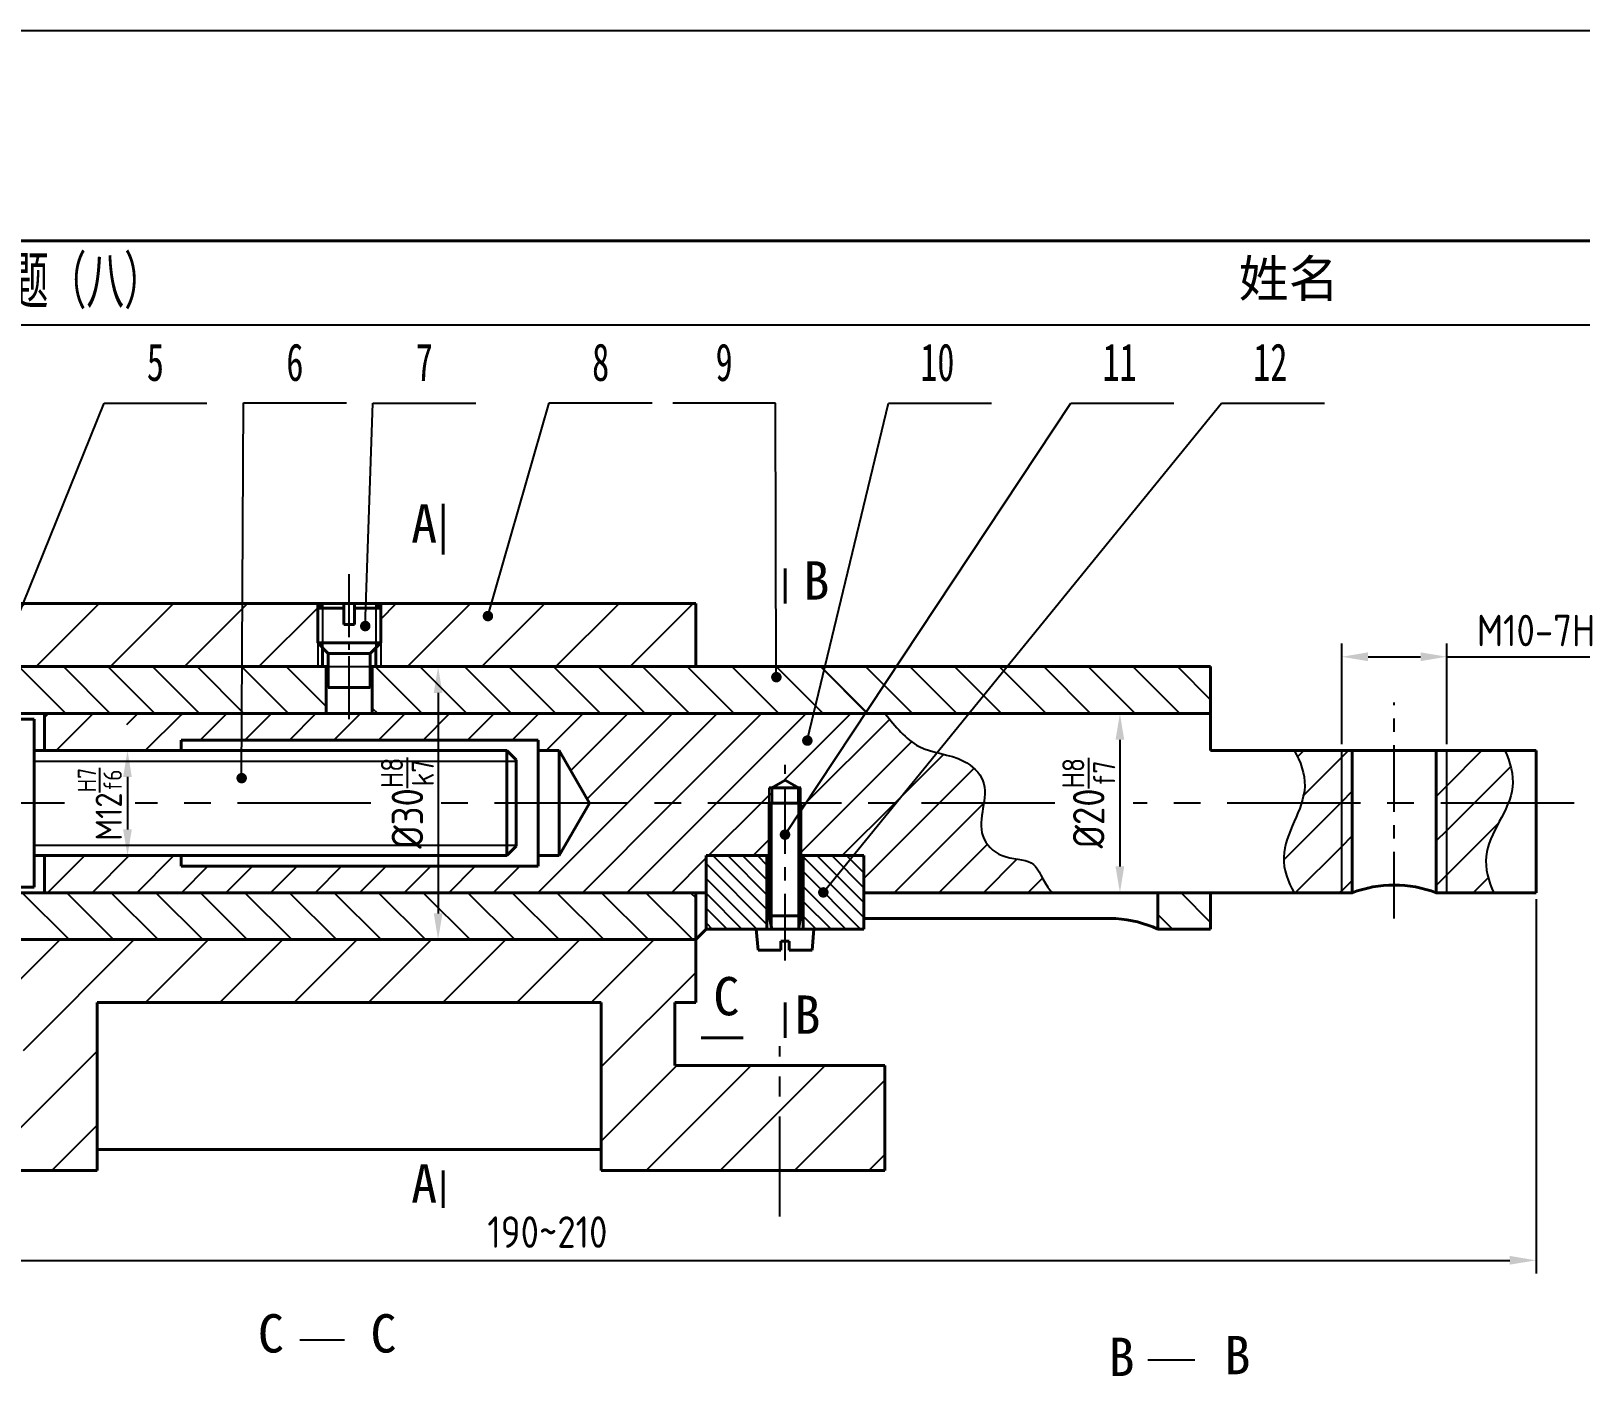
# Model space of a CAD drawing. Header units: millimetres. Extents: x 645 to 2308, y 762 to 2069.
# Drawn here: x 1137 to 1284.5, y 912.2 to 1040.3 of the extents above; entities that cross this region are included whole.
import ezdxf

# ---------------------------------------------------------------- set-up
doc = ezdxf.new("R2010")
doc.units = ezdxf.units.MM
doc.linetypes.add('CENTER', pattern=[50.8, 31.75, -6.35, 6.35, -6.35])
doc.linetypes.add('EB_DASHDOT', pattern=[39, 30, -3, 3, -3])
for name, color, linetype in [('3中心线层', 7, 'CENTER'), ('EbLayer1', 7, 'Continuous'), ('EbLayer4', 7, 'Continuous'), ('EbLayer5', 3, 'Continuous'), ('EbLayer6', 4, 'Continuous'), ('尺寸标注', 250, 'Continuous'), ('文字', 7, 'Continuous'), ('细实线', 7, 'Continuous')]:
    doc.layers.add(name, color=color, linetype=linetype)
doc.layers.add('cu', color=250, linetype='Continuous', lineweight=40)
doc.layers.add('粗实线', color=7, linetype='Continuous', lineweight=40)
doc.styles.add('EB_TXT_STYLE0', font='', dxfattribs={"width": 0.667, "height": 3.5})
doc.styles.add('汉字', font='gbenor.shx', dxfattribs={"bigfont": 'gbcbig.shx'})
doc.styles.get('EB_TXT_STYLE0').set_extended_font_data('FangSong_GB2312')
doc.dimstyles.new('111', dxfattribs={"dimtxt": 3, "dimasz": 2.5, "dimexe": 1.25, "dimexo": 0.625, "dimgap": 1, "dimtad": 1, "dimdsep": 46, "dimtxsty": '汉字', "dimcen": 2.5, "dimadec": 0, "dimazin": 0, "dimtfac": 1, "dimtmove": 0, "dimatfit": 3, "dimfxl": 0, "dimarcsym": 0})

# ---------------------------------------------------------------- blocks, each defined once
blk = doc.blocks.new('EB_BLOCK43', base_point=(-54.3, 19.51))
at = {"layer": 'EbLayer6', "color": 0}
for p, q in [((-115.58, 66.55), (-113.46, 68.67)), ((-112.39, 62.67), (-106.39, 68.67)), ((-105.32, 62.67), (-99.32, 68.67)), ((-98.25, 62.67), (-92.25, 68.67)), ((-91.18, 62.67), (-85.58, 68.26)), ((-79.58, 67.19), (-78.11, 68.67)), ((-77.04, 62.67), (-71.04, 68.67)), ((-69.96, 62.67), (-63.96, 68.67)), ((-62.89, 62.67), (-56.89, 68.67)), ((-55.82, 62.67), (-49.82, 68.67)), ((-115.58, 31.19), (-110.11, 36.67)), ((-113.58, 26.12), (-103.04, 36.67)), ((-101.96, 30.67), (-95.96, 36.67)), ((-94.89, 30.67), (-88.89, 36.67)), ((-87.82, 30.67), (-81.82, 36.67)), ((-80.75, 30.67), (-74.75, 36.67)), ((-73.68, 30.67), (-67.68, 36.67)), ((-66.61, 30.67), (-60.61, 36.67)), ((-59.54, 30.67), (-53.54, 36.67)), ((-58.58, 24.55), (-49.58, 33.55)), ((-117.96, 14.67), (-106.58, 26.05)), ((-133.58, 20.26), (-129.18, 24.67)), ((-132.11, 14.67), (-122.11, 24.67)), ((-125.04, 14.67), (-115.04, 24.67)), ((-58.58, 17.48), (-51.4, 24.67)), ((-54.32, 14.67), (-44.32, 24.67)), ((-47.25, 14.67), (-37.25, 24.67)), ((-40.18, 14.67), (-31.58, 23.27)), ((-110.89, 14.67), (-106.58, 18.98)), ((-33.11, 14.67), (-31.58, 16.2))]:
    blk.add_line(p, q, dxfattribs=at)
blk = doc.blocks.new('EB_BLOCK42', base_point=(-37.52, 41.3))
at = {"layer": 'EbLayer6', "color": 0}
for p, q in [((-47.96, 44.67), (-42.81, 39.52)), ((-46.54, 44.67), (-42.81, 40.94)), ((-45.13, 44.67), (-42.81, 42.35)), ((-43.71, 44.67), (-42.81, 43.76)), ((-39.36, 44.55), (-33.58, 38.78)), ((-38.06, 44.67), (-33.58, 40.19)), ((-36.64, 44.67), (-33.58, 41.61)), ((-35.23, 44.67), (-33.58, 43.02)), ((-33.81, 44.67), (-33.58, 44.44)), ((-48.58, 43.88), (-42.81, 38.11)), ((-39.36, 43.14), (-33.89, 37.67)), ((-48.58, 42.47), (-43.79, 37.67)), ((-39.36, 41.73), (-35.3, 37.67)), ((-48.58, 41.05), (-45.2, 37.67)), ((-39.36, 40.31), (-36.71, 37.67)), ((-48.58, 39.64), (-46.61, 37.67)), ((-39.36, 38.9), (-38.13, 37.67)), ((-48.58, 38.22), (-48.03, 37.67))]:
    blk.add_line(p, q, dxfattribs=at)
blk = doc.blocks.new('EB_BLOCK41', base_point=(-1.38, 40.02))
at = {"layer": 'EbLayer6', "color": 0}
for p, q in [((-3.41, 41.14), (-0.58, 38.31)), ((-5.58, 39.06), (-4.19, 37.67))]:
    blk.add_line(p, q, dxfattribs=at)
blk = doc.blocks.new('EB_BLOCK40', base_point=(-26.15, 60.32))
at = {"layer": 'EbLayer6', "color": 0}
for p, q in [((-37.72, 62.67), (-33.25, 58.2)), ((-33.43, 62.67), (-28.96, 58.2)), ((-29.19, 62.67), (-24.72, 58.2)), ((-24.94, 62.67), (-20.48, 58.2)), ((-20.7, 62.67), (-16.23, 58.2)), ((-16.46, 62.67), (-11.99, 58.2)), ((-12.22, 62.67), (-7.75, 58.2)), ((-7.97, 62.67), (-3.51, 58.2)), ((-3.73, 62.67), (-0.58, 59.52))]:
    blk.add_line(p, q, dxfattribs=at)
blk = doc.blocks.new('EB_BLOCK29', base_point=(-96.13, 87.77))
at = {"layer": 'EbLayer1'}
blk.add_hatch(color=0, dxfattribs=at).paths.add_polyline_path([(-118.22, 56.07), (-118.23, 56.15), (-118.24, 56.23), (-118.27, 56.3), (-118.31, 56.37), (-118.37, 56.43), (-118.43, 56.48), (-118.49, 56.52), (-118.56, 56.55), (-118.64, 56.57), (-118.72, 56.57), (-118.8, 56.57), (-118.87, 56.55), (-118.95, 56.52), (-119.01, 56.48), (-119.07, 56.43), (-119.12, 56.37), (-119.16, 56.3), (-119.19, 56.23), (-119.21, 56.15), (-119.22, 56.07), (-119.21, 55.99), (-119.19, 55.92), (-119.16, 55.85), (-119.12, 55.78), (-119.07, 55.72), (-119.01, 55.67), (-118.95, 55.63), (-118.87, 55.6), (-118.8, 55.58), (-118.72, 55.57), (-118.64, 55.58), (-118.56, 55.6), (-118.49, 55.63), (-118.43, 55.67), (-118.37, 55.72), (-118.31, 55.78), (-118.27, 55.85), (-118.24, 55.92), (-118.23, 55.99)])
at = {"layer": 'EbLayer1', "color": 0}
for p, q in [((-118.72, 56.07), (-105.93, 87.77)), ((-105.93, 87.77), (-96.13, 87.77))]:
    blk.add_line(p, q, dxfattribs=at)
at = {"layer": 'EbLayer1', "color": 0, "insert": (-101.85, 93.45), "char_height": 3.5766, "attachment_point": 1, "style": 'EB_TXT_STYLE0'}
blk.add_mtext('\\f仿宋_GB2312;5', dxfattribs=at)
blk = doc.blocks.new('EB_BLOCK28', base_point=(-118.72, 56.07))
at = {"layer": 'EbLayer1', "color": 0}
blk.add_blockref('EB_BLOCK29', (-96.13, 87.77), dxfattribs=at)
blk = doc.blocks.new('EB_BLOCK27', base_point=(-82.85, 87.77))
at = {"layer": 'EbLayer1'}
blk.add_hatch(color=0, dxfattribs=at).paths.add_polyline_path([(-92.33, 52.04), (-92.33, 52.12), (-92.35, 52.2), (-92.38, 52.27), (-92.42, 52.34), (-92.47, 52.4), (-92.53, 52.45), (-92.6, 52.49), (-92.67, 52.52), (-92.75, 52.54), (-92.83, 52.54), (-92.91, 52.54), (-92.98, 52.52), (-93.05, 52.49), (-93.12, 52.45), (-93.18, 52.4), (-93.23, 52.34), (-93.27, 52.27), (-93.3, 52.2), (-93.32, 52.12), (-93.33, 52.04), (-93.32, 51.97), (-93.3, 51.89), (-93.27, 51.82), (-93.23, 51.75), (-93.18, 51.69), (-93.12, 51.64), (-93.05, 51.6), (-92.98, 51.57), (-92.91, 51.55), (-92.83, 51.54), (-92.75, 51.55), (-92.67, 51.57), (-92.6, 51.6), (-92.53, 51.64), (-92.47, 51.69), (-92.42, 51.75), (-92.38, 51.82), (-92.35, 51.89), (-92.33, 51.97)])
at = {"layer": 'EbLayer1', "color": 0}
for p, q in [((-92.83, 52.04), (-92.65, 87.77)), ((-92.65, 87.77), (-82.85, 87.77))]:
    blk.add_line(p, q, dxfattribs=at)
at = {"layer": 'EbLayer1', "color": 0, "insert": (-88.57, 93.45), "char_height": 3.5766, "attachment_point": 1, "style": 'EB_TXT_STYLE0'}
blk.add_mtext('\\f仿宋_GB2312;6', dxfattribs=at)
blk = doc.blocks.new('EB_BLOCK26', base_point=(-92.83, 52.04))
at = {"layer": 'EbLayer1', "color": 0}
blk.add_blockref('EB_BLOCK27', (-82.85, 87.77), dxfattribs=at)
blk = doc.blocks.new('EB_BLOCK21', base_point=(10.27, 87.77))
at = {"layer": 'EbLayer1'}
blk.add_hatch(color=0, dxfattribs=at).paths.add_polyline_path([(-36.95, 41.17), (-36.95, 41.25), (-36.97, 41.32), (-37, 41.4), (-37.04, 41.46), (-37.09, 41.52), (-37.15, 41.57), (-37.22, 41.61), (-37.29, 41.64), (-37.37, 41.66), (-37.45, 41.67), (-37.52, 41.66), (-37.6, 41.64), (-37.67, 41.61), (-37.74, 41.57), (-37.8, 41.52), (-37.85, 41.46), (-37.89, 41.4), (-37.92, 41.32), (-37.94, 41.25), (-37.95, 41.17), (-37.94, 41.09), (-37.92, 41.01), (-37.89, 40.94), (-37.85, 40.88), (-37.8, 40.82), (-37.74, 40.76), (-37.67, 40.72), (-37.6, 40.69), (-37.52, 40.68), (-37.45, 40.67), (-37.37, 40.68), (-37.29, 40.69), (-37.22, 40.72), (-37.15, 40.76), (-37.09, 40.82), (-37.04, 40.88), (-37, 40.94), (-36.97, 41.01), (-36.95, 41.09)])
at = {"layer": 'EbLayer1', "color": 0}
for p, q in [((-37.45, 41.17), (0.47, 87.77)), ((0.47, 87.77), (10.27, 87.77))]:
    blk.add_line(p, q, dxfattribs=at)
at = {"layer": 'EbLayer1', "color": 0, "insert": (3.49, 93.45), "char_height": 3.5766, "attachment_point": 1, "style": 'EB_TXT_STYLE0'}
blk.add_mtext('\\f仿宋_GB2312;12', dxfattribs=at)
blk = doc.blocks.new('EB_BLOCK20', base_point=(-37.45, 41.17))
at = {"layer": 'EbLayer1', "color": 0}
blk.add_blockref('EB_BLOCK21', (10.27, 87.77), dxfattribs=at)
blk = doc.blocks.new('EB_BLOCK19', base_point=(-4.07, 87.77))
at = {"layer": 'EbLayer1'}
blk.add_hatch(color=0, dxfattribs=at).paths.add_polyline_path([(-40.58, 46.67), (-40.59, 46.75), (-40.61, 46.82), (-40.64, 46.9), (-40.68, 46.96), (-40.73, 47.02), (-40.79, 47.07), (-40.86, 47.11), (-40.93, 47.14), (-41.01, 47.16), (-41.08, 47.17), (-41.16, 47.16), (-41.24, 47.14), (-41.31, 47.11), (-41.38, 47.07), (-41.44, 47.02), (-41.49, 46.96), (-41.53, 46.9), (-41.56, 46.82), (-41.58, 46.75), (-41.58, 46.67), (-41.58, 46.59), (-41.56, 46.51), (-41.53, 46.44), (-41.49, 46.38), (-41.44, 46.32), (-41.38, 46.26), (-41.31, 46.22), (-41.24, 46.19), (-41.16, 46.18), (-41.08, 46.17), (-41.01, 46.18), (-40.93, 46.19), (-40.86, 46.22), (-40.79, 46.26), (-40.73, 46.32), (-40.68, 46.38), (-40.64, 46.44), (-40.61, 46.51), (-40.59, 46.59)])
at = {"layer": 'EbLayer1', "color": 0}
for p, q in [((-41.08, 46.67), (-13.87, 87.77)), ((-13.87, 87.77), (-4.07, 87.77))]:
    blk.add_line(p, q, dxfattribs=at)
at = {"layer": 'EbLayer1', "color": 0, "insert": (-10.85, 93.45), "char_height": 3.5766, "attachment_point": 1, "style": 'EB_TXT_STYLE0'}
blk.add_mtext('\\f仿宋_GB2312;11', dxfattribs=at)
blk = doc.blocks.new('EB_BLOCK18', base_point=(-41.08, 46.67))
at = {"layer": 'EbLayer1', "color": 0}
blk.add_blockref('EB_BLOCK19', (-4.07, 87.77), dxfattribs=at)
blk = doc.blocks.new('EB_BLOCK17', base_point=(-21.43, 87.77))
at = {"layer": 'EbLayer1'}
blk.add_hatch(color=0, dxfattribs=at).paths.add_polyline_path([(-38.47, 55.63), (-38.47, 55.71), (-38.49, 55.78), (-38.52, 55.85), (-38.56, 55.92), (-38.61, 55.98), (-38.67, 56.03), (-38.74, 56.07), (-38.81, 56.1), (-38.89, 56.12), (-38.97, 56.13), (-39.04, 56.12), (-39.12, 56.1), (-39.19, 56.07), (-39.26, 56.03), (-39.32, 55.98), (-39.37, 55.92), (-39.41, 55.85), (-39.44, 55.78), (-39.46, 55.71), (-39.47, 55.63), (-39.46, 55.55), (-39.44, 55.47), (-39.41, 55.4), (-39.37, 55.33), (-39.32, 55.27), (-39.26, 55.22), (-39.19, 55.18), (-39.12, 55.15), (-39.04, 55.13), (-38.97, 55.13), (-38.89, 55.13), (-38.81, 55.15), (-38.74, 55.18), (-38.67, 55.22), (-38.61, 55.27), (-38.56, 55.33), (-38.52, 55.4), (-38.49, 55.47), (-38.47, 55.55)])
at = {"layer": 'EbLayer1', "color": 0}
for p, q in [((-38.97, 55.63), (-31.23, 87.77)), ((-31.23, 87.77), (-21.43, 87.77))]:
    blk.add_line(p, q, dxfattribs=at)
at = {"layer": 'EbLayer1', "color": 0, "insert": (-28.21, 93.45), "char_height": 3.5766, "attachment_point": 1, "style": 'EB_TXT_STYLE0'}
blk.add_mtext('\\f仿宋_GB2312;10', dxfattribs=at)
blk = doc.blocks.new('EB_BLOCK16', base_point=(-38.97, 55.63))
at = {"layer": 'EbLayer1', "color": 0}
blk.add_blockref('EB_BLOCK17', (-21.43, 87.77), dxfattribs=at)
blk = doc.blocks.new('EB_BLOCK15', base_point=(-51.79, 87.77))
at = {"layer": 'EbLayer1'}
blk.add_hatch(color=0, dxfattribs=at).paths.add_polyline_path([(-41.42, 61.67), (-41.42, 61.75), (-41.44, 61.82), (-41.47, 61.9), (-41.51, 61.96), (-41.56, 62.02), (-41.62, 62.07), (-41.69, 62.11), (-41.76, 62.14), (-41.84, 62.16), (-41.92, 62.17), (-41.99, 62.16), (-42.07, 62.14), (-42.14, 62.11), (-42.21, 62.07), (-42.27, 62.02), (-42.32, 61.96), (-42.36, 61.9), (-42.39, 61.82), (-42.41, 61.75), (-42.42, 61.67), (-42.41, 61.59), (-42.39, 61.51), (-42.36, 61.44), (-42.32, 61.38), (-42.27, 61.32), (-42.21, 61.26), (-42.14, 61.22), (-42.07, 61.19), (-41.99, 61.18), (-41.92, 61.17), (-41.84, 61.18), (-41.76, 61.19), (-41.69, 61.22), (-41.62, 61.26), (-41.56, 61.32), (-41.51, 61.38), (-41.47, 61.44), (-41.44, 61.51), (-41.42, 61.59)])
at = {"layer": 'EbLayer1', "color": 0}
for p, q in [((-41.99, 87.77), (-51.79, 87.77)), ((-41.92, 61.67), (-41.99, 87.77))]:
    blk.add_line(p, q, dxfattribs=at)
at = {"layer": 'EbLayer1', "color": 0, "insert": (-47.7, 93.45), "char_height": 3.5766, "attachment_point": 1, "style": 'EB_TXT_STYLE0'}
blk.add_mtext('\\f仿宋_GB2312;9', dxfattribs=at)
blk = doc.blocks.new('EB_BLOCK14', base_point=(-41.92, 61.67))
at = {"layer": 'EbLayer1', "color": 0}
blk.add_blockref('EB_BLOCK15', (-51.79, 87.77), dxfattribs=at)
blk = doc.blocks.new('EB_BLOCK13', base_point=(-53.73, 87.77))
at = {"layer": 'EbLayer1'}
blk.add_hatch(color=0, dxfattribs=at).paths.add_polyline_path([(-68.88, 67.47), (-68.89, 67.55), (-68.9, 67.63), (-68.93, 67.7), (-68.97, 67.77), (-69.03, 67.83), (-69.09, 67.88), (-69.15, 67.92), (-69.22, 67.95), (-69.3, 67.97), (-69.38, 67.97), (-69.46, 67.97), (-69.53, 67.95), (-69.61, 67.92), (-69.67, 67.88), (-69.73, 67.83), (-69.78, 67.77), (-69.82, 67.7), (-69.85, 67.63), (-69.87, 67.55), (-69.88, 67.47), (-69.87, 67.4), (-69.85, 67.32), (-69.82, 67.25), (-69.78, 67.18), (-69.73, 67.12), (-69.67, 67.07), (-69.61, 67.03), (-69.53, 67), (-69.46, 66.98), (-69.38, 66.97), (-69.3, 66.98), (-69.22, 67), (-69.15, 67.03), (-69.09, 67.07), (-69.03, 67.12), (-68.97, 67.18), (-68.93, 67.25), (-68.9, 67.32), (-68.89, 67.4)])
at = {"layer": 'EbLayer1', "color": 0}
for p, q in [((-69.38, 67.47), (-63.53, 87.77)), ((-63.53, 87.77), (-53.73, 87.77))]:
    blk.add_line(p, q, dxfattribs=at)
at = {"layer": 'EbLayer1', "color": 0, "insert": (-59.45, 93.45), "char_height": 3.5766, "attachment_point": 1, "style": 'EB_TXT_STYLE0'}
blk.add_mtext('\\f仿宋_GB2312;8', dxfattribs=at)
blk = doc.blocks.new('EB_BLOCK12', base_point=(-69.38, 67.47))
at = {"layer": 'EbLayer1', "color": 0}
blk.add_blockref('EB_BLOCK13', (-53.73, 87.77), dxfattribs=at)
blk = doc.blocks.new('EB_BLOCK11', base_point=(-70.53, 87.77))
at = {"layer": 'EbLayer1'}
blk.add_hatch(color=0, dxfattribs=at).paths.add_polyline_path([(-80.56, 66.53), (-80.56, 66.61), (-80.58, 66.68), (-80.61, 66.76), (-80.65, 66.82), (-80.7, 66.88), (-80.76, 66.93), (-80.83, 66.98), (-80.9, 67.01), (-80.98, 67.02), (-81.06, 67.03), (-81.14, 67.02), (-81.21, 67.01), (-81.29, 66.98), (-81.35, 66.93), (-81.41, 66.88), (-81.46, 66.82), (-81.5, 66.76), (-81.53, 66.68), (-81.55, 66.61), (-81.56, 66.53), (-81.55, 66.45), (-81.53, 66.38), (-81.5, 66.3), (-81.46, 66.24), (-81.41, 66.18), (-81.35, 66.13), (-81.29, 66.08), (-81.21, 66.05), (-81.14, 66.04), (-81.06, 66.03), (-80.98, 66.04), (-80.9, 66.05), (-80.83, 66.08), (-80.76, 66.13), (-80.7, 66.18), (-80.65, 66.24), (-80.61, 66.3), (-80.58, 66.38), (-80.56, 66.45)])
at = {"layer": 'EbLayer1', "color": 0}
for p, q in [((-81.06, 66.53), (-80.33, 87.77)), ((-80.33, 87.77), (-70.53, 87.77))]:
    blk.add_line(p, q, dxfattribs=at)
at = {"layer": 'EbLayer1', "color": 0, "insert": (-76.24, 93.45), "char_height": 3.5766, "attachment_point": 1, "style": 'EB_TXT_STYLE0'}
blk.add_mtext('\\f仿宋_GB2312;7', dxfattribs=at)
blk = doc.blocks.new('EB_BLOCK10', base_point=(-81.06, 66.53))
at = {"layer": 'EbLayer1', "color": 0, "linetype": 'ByBlock'}
blk.add_blockref('EB_BLOCK11', (-70.53, 87.77), dxfattribs=at)
blk = doc.blocks.new('EB_BLOCK1', base_point=(10.87, 47.61))
at = {"layer": 'EbLayer6', "color": 0}
for p, q in [((7.67, 54.04), (8.3, 54.67)), ((11.92, 54.04), (12.55, 54.67)), ((20.92, 54.55), (21.03, 54.67)), ((21.92, 51.31), (25.27, 54.67)), ((8.22, 50.34), (11.92, 54.04)), ((24.52, 49.67), (27.98, 53.13)), ((11.92, 49.8), (12.92, 50.8)), ((20.92, 50.31), (21.92, 51.31)), ((6.42, 44.3), (11.79, 49.67)), ((11.79, 49.67), (11.92, 49.8)), ((21.92, 47.07), (24.52, 49.67)), ((21.92, 42.83), (26.85, 47.76)), ((11.92, 45.55), (12.92, 46.55)), ((20.92, 46.07), (21.92, 47.07)), ((7.5, 41.14), (11.92, 45.55)), ((20.92, 41.83), (21.92, 42.83)), ((11.74, 41.14), (11.92, 41.31)), ((11.92, 41.31), (12.92, 42.31)), ((24.47, 41.14), (25.9, 42.57))]:
    blk.add_line(p, q, dxfattribs=at)
blk = doc.blocks.new('*D269')
at = {"layer": 'Defpoints', "color": 0, "transparency": 16777216}
for p in [(1271.8, 980.72), (1261.8, 971.78), (1271.8, 971.78)]:
    blk.add_point(p, dxfattribs=at)
at = {"layer": '尺寸标注', "color": 0, "lineweight": -2, "transparency": 16777216}
for p, q in [((1261.8, 972.41), (1261.8, 981.97)), ((1271.8, 972.41), (1271.8, 981.97)), ((1264.3, 980.72), (1269.3, 980.72)), ((1271.8, 980.72), (1286.3, 980.72))]:
    blk.add_line(p, q, dxfattribs=at)
at = {"layer": '尺寸标注', "color": 0, "transparency": 16777216}
for points in [[(1264.3, 981.14), (1264.3, 980.3), (1261.8, 980.72)], [(1269.3, 981.14), (1269.3, 980.3), (1271.8, 980.72)]]:
    blk.add_solid(points, dxfattribs=at)
at = {"layer": '尺寸标注', "color": 0, "transparency": 16777216, "insert": (1280.3, 983.22), "char_height": 3, "attachment_point": 5, "style": '汉字'}
blk.add_mtext('M10-7H', dxfattribs=at)
blk = doc.blocks.new('*D270')
at = {"layer": 'Defpoints', "color": 0, "transparency": 16777216}
for p in [(1249.3, 975.31), (1240.68, 958.25), (1249.3, 958.25)]:
    blk.add_point(p, dxfattribs=at)
at = {"layer": '尺寸标注', "color": 0, "lineweight": -2, "transparency": 16777216}
for p, q in [((1248.67, 975.31), (1239.43, 975.31)), ((1240.68, 972.81), (1240.68, 960.75)), ((1248.67, 958.25), (1239.43, 958.25))]:
    blk.add_line(p, q, dxfattribs=at)
at = {"layer": '尺寸标注', "color": 0, "transparency": 16777216}
for points in [[(1240.26, 972.81), (1241.09, 972.81), (1240.68, 975.31)], [(1240.26, 960.75), (1241.09, 960.75), (1240.68, 958.25)]]:
    blk.add_solid(points, dxfattribs=at)
at = {"layer": '尺寸标注', "color": 0, "transparency": 16777216, "insert": (1237.71, 966.78), "char_height": 3, "attachment_point": 5, "rotation": 90, "style": '汉字'}
blk.add_mtext('\\A1;%%c20{\\H0.7x;\\SH8/f7;}', dxfattribs=at)
blk = doc.blocks.new('*D271')
at = {"layer": 'Defpoints', "color": 0, "ltscale": 0.4, "transparency": 16777216}
for p in [(1182.3, 971.78), (1146.19, 961.78), (1182.3, 961.78)]:
    blk.add_point(p, dxfattribs=at)
at = {"layer": '尺寸标注', "color": 0, "lineweight": -2, "ltscale": 0.4, "transparency": 16777216}
for p, q in [((1181.67, 971.78), (1144.94, 971.78)), ((1146.19, 969.28), (1146.19, 964.28)), ((1181.67, 961.78), (1144.94, 961.78))]:
    blk.add_line(p, q, dxfattribs=at)
at = {"layer": '尺寸标注', "color": 0, "ltscale": 0.4, "transparency": 16777216}
for points in [[(1145.77, 969.28), (1146.6, 969.28), (1146.19, 971.78)], [(1145.77, 964.28), (1146.6, 964.28), (1146.19, 961.78)]]:
    blk.add_solid(points, dxfattribs=at)
at = {"layer": '尺寸标注', "color": 0, "ltscale": 0.4, "transparency": 16777216, "insert": (1143.55, 966.67), "char_height": 3, "attachment_point": 5, "rotation": 90, "style": '汉字'}
blk.add_mtext('{\\H0.83333x;M12\\H0.7x;\\SH7/f6;}', dxfattribs=at)
blk = doc.blocks.new('*D272')
at = {"layer": 'Defpoints', "color": 0, "ltscale": 0.4, "transparency": 16777216}
for p in [(1148.57, 979.78), (1149.11, 953.78), (1175.76, 953.78)]:
    blk.add_point(p, dxfattribs=at)
at = {"layer": '尺寸标注', "color": 0, "lineweight": -2, "ltscale": 0.4, "transparency": 16777216}
for p, q in [((1149.19, 979.78), (1177.01, 979.78)), ((1175.76, 977.28), (1175.76, 956.28)), ((1149.74, 953.78), (1177.01, 953.78))]:
    blk.add_line(p, q, dxfattribs=at)
at = {"layer": '尺寸标注', "color": 0, "ltscale": 0.4, "transparency": 16777216}
for points in [[(1175.35, 977.28), (1176.18, 977.28), (1175.76, 979.78)], [(1175.35, 956.28), (1176.18, 956.28), (1175.76, 953.78)]]:
    blk.add_solid(points, dxfattribs=at)
at = {"layer": '尺寸标注', "color": 0, "ltscale": 0.4, "transparency": 16777216, "insert": (1172.84, 966.78), "char_height": 3, "attachment_point": 5, "rotation": 90, "style": '汉字'}
blk.add_mtext('\\A1;%%c30{\\H0.7x;\\SH8/k7;}', dxfattribs=at)
blk = doc.blocks.new('*D273')
at = {"layer": 'Defpoints', "color": 0, "transparency": 16777216}
for p in [(1280.3, 958.25), (1095.3, 940.42), (1280.3, 923.24)]:
    blk.add_point(p, dxfattribs=at)
at = {"layer": '尺寸标注', "color": 0, "lineweight": -2, "transparency": 16777216}
for p, q in [((1280.3, 957.63), (1280.3, 921.99)), ((1095.3, 939.79), (1095.3, 921.99)), ((1097.8, 923.24), (1277.8, 923.24))]:
    blk.add_line(p, q, dxfattribs=at)
at = {"layer": '尺寸标注', "color": 0, "transparency": 16777216}
for points in [[(1097.8, 923.66), (1097.8, 922.83), (1095.3, 923.24)], [(1277.8, 923.66), (1277.8, 922.83), (1280.3, 923.24)]]:
    blk.add_solid(points, dxfattribs=at)
at = {"layer": '尺寸标注', "color": 0, "transparency": 16777216, "insert": (1186.17, 925.93), "char_height": 3, "attachment_point": 5, "style": '汉字'}
blk.add_mtext('190~210', dxfattribs=at)
blk = doc.blocks.new('_DotSmall')
at = {"color": 0, "linetype": 'ByBlock', "const_width": 0.5}
blk.add_lwpolyline([(-0.0625, 0, 1), (0.0625, 0, 1)], format="xyb", close=True, dxfattribs=at)

msp = doc.modelspace()

# ---------------------------------------------------------------- linework, layer by layer
at = {"layer": '3中心线层', "linetype": 'EB_DASHDOT', "ltscale": 0.2}
msp.add_line((1167.2969, 974.7821), (1167.2969, 988.7821), dxfattribs=at)
at = {"layer": '3中心线层', "color": 7, "ltscale": 0.2}
for p, q in [((1266.7969, 955.7821), (1266.7969, 976.3707)), ((1208.7969, 951.7821), (1208.7969, 970.433))]:
    msp.add_line(p, q, dxfattribs=at)
at = {"layer": '3中心线层', "ltscale": 0.4}
for p, q in [((1140.1978, 966.7821), (1092.0676, 966.7821)), ((1169.3684, 966.7821), (1146.9254, 966.7821)), ((1234.4761, 966.7821), (1175.7642, 966.7821)), ((1283.9189, 966.7821), (1241.9492, 966.7821))]:
    msp.add_line(p, q, dxfattribs=at)
at = {"layer": '3中心线层', "color": 7, "ltscale": 0.3}
msp.add_line((1208.2969, 927.4001), (1208.2969, 943.6445), dxfattribs=at)
at = {"layer": 'cu', "color": 7}
for p, q in [((1176.2583, 995.2821), (1176.2583, 990.4724)), ((1208.7969, 985.7821), (1208.7969, 989.1137)), ((1200.2969, 985.7821), (1134.2969, 985.7821)), ((1164.2969, 985.7821), (1164.2969, 982.0321)), ((1164.7469, 985.7821), (1164.2969, 985.3321)), ((1164.2969, 985.3321), (1164.2969, 982.0321)), ((1166.7969, 985.3321), (1164.2969, 985.3321)), ((1166.7969, 983.7821), (1166.7969, 985.7821)), ((1167.7969, 985.7821), (1167.7969, 983.7821)), ((1170.2969, 985.3321), (1167.7969, 985.3321)), ((1169.8469, 985.7821), (1170.2969, 985.3321)), ((1170.2969, 985.7821), (1170.2969, 982.0321)), ((1170.2969, 982.0321), (1170.2969, 985.3321)), ((1200.2969, 985.7821), (1200.2969, 979.7821)), ((1167.7969, 983.7821), (1166.7969, 983.7821)), ((1164.2969, 982.0321), (1165.2969, 981.0321)), ((1164.2969, 982.0321), (1170.2969, 982.0321)), ((1164.7469, 981.5821), (1164.7469, 979.7821)), ((1165.2969, 981.0321), (1169.2969, 981.0321)), ((1165.2969, 977.7821), (1165.2969, 981.0321)), ((1170.2969, 982.0321), (1169.2969, 981.0321)), ((1169.2969, 981.0321), (1169.2969, 977.7821)), ((1169.8469, 981.5821), (1169.8469, 979.7821)), ((1165.2969, 979.7821), (1134.2969, 979.7821)), ((1165.1078, 979.7821), (1165.1078, 975.2866)), ((1249.2969, 979.7821), (1169.2969, 979.7821)), ((1169.486, 979.7821), (1169.486, 975.2866)), ((1249.2969, 971.7821), (1249.2969, 979.7821)), ((1169.2969, 977.7821), (1165.2969, 977.7821)), ((1135.2969, 975.3131), (1249.2969, 975.3131)), ((1138.2969, 971.7821), (1138.2969, 975.3131)), ((1134.2969, 974.7821), (1137.2969, 974.7821)), ((1137.2969, 966.7821), (1137.2969, 974.7821)), ((1151.2969, 971.7821), (1151.2969, 972.7821)), ((1151.2969, 972.7821), (1185.2969, 972.7821)), ((1185.2969, 966.7821), (1185.2969, 972.7821)), ((1137.2969, 971.7821), (1147.8745, 971.7821)), ((1146.6302, 971.7821), (1182.2969, 971.7821)), ((1182.2969, 971.7821), (1182.2969, 961.7821)), ((1182.2969, 971.7821), (1183.1829, 970.8961)), ((1183.1829, 970.8961), (1183.1829, 962.668)), ((1185.2969, 971.7821), (1187.2969, 971.7821)), ((1187.2969, 971.7821), (1190.1837, 966.7821)), ((1187.2969, 966.7821), (1187.2969, 971.7821)), ((1249.2969, 971.7821), (1280.3162, 971.7821)), ((1262.7969, 958.251), (1262.7969, 971.7821)), ((1270.7969, 958.251), (1270.7969, 971.7821)), ((1280.2969, 958.251), (1280.2969, 971.7821)), ((1207.2969, 968.2352), (1207.5219, 968.2352)), ((1207.5219, 968.2352), (1208.7969, 968.9713)), ((1207.5219, 968.2352), (1208.7969, 968.2352)), ((1207.5219, 966.7821), (1207.5219, 968.2352)), ((1210.0719, 968.2352), (1208.7969, 968.9713)), ((1210.0719, 968.2352), (1208.7969, 968.2352)), ((1210.2969, 968.2352), (1210.0719, 968.2352)), ((1210.0719, 966.7821), (1210.0719, 968.2352)), ((1137.2969, 966.7821), (1137.2969, 958.7821)), ((1185.2969, 966.7821), (1185.2969, 960.7821)), ((1187.2969, 961.7821), (1190.1837, 966.7821)), ((1187.2969, 966.7821), (1187.2969, 961.7821)), ((1207.2969, 966.7821), (1210.2969, 966.7821)), ((1207.2969, 956.0321), (1207.2969, 966.7821)), ((1210.2969, 956.0321), (1210.2969, 966.7821)), ((1137.2969, 961.7821), (1146.3598, 961.7821)), ((1138.2969, 961.7821), (1138.2969, 958.251)), ((1146.3598, 961.7821), (1182.2969, 961.7821)), ((1151.2969, 961.7821), (1151.2969, 960.7821)), ((1182.2969, 961.7821), (1183.1829, 962.668)), ((1185.2969, 961.7821), (1187.2969, 961.7821)), ((1201.2969, 954.7821), (1201.2969, 961.7821)), ((1201.2969, 961.7821), (1207.2969, 961.7821)), ((1207.07, 961.7821), (1207.07, 954.7821)), ((1210.2969, 961.7821), (1216.2969, 961.7821)), ((1210.5238, 961.7821), (1210.5238, 954.7821)), ((1216.2969, 954.7821), (1216.2969, 961.7821)), ((1151.2969, 960.7821), (1185.2969, 960.7821)), ((1134.2969, 958.7821), (1137.2969, 958.7821)), ((1135.2969, 958.251), (1201.2969, 958.251)), ((1200.2969, 953.7821), (1200.2969, 958.251)), ((1216.2969, 958.251), (1262.7969, 958.251)), ((1244.2969, 954.7821), (1244.2969, 958.251)), ((1249.2969, 954.7821), (1249.2969, 958.251)), ((1270.7969, 958.251), (1280.2969, 958.251)), ((1207.2969, 956.0321), (1210.2969, 956.0321)), ((1207.2969, 956.0321), (1207.5219, 954.7821)), ((1210.2969, 956.0321), (1210.0719, 954.7821)), ((1216.2969, 955.7821), (1240.2969, 955.7821)), ((1200.2969, 953.7821), (1201.2969, 954.7821)), ((1216.2969, 954.7821), (1201.2969, 954.7821)), ((1206.0469, 954.7821), (1206.2219, 952.7821)), ((1211.5469, 954.7821), (1211.3719, 952.7821)), ((1249.2969, 954.7821), (1244.2969, 954.7821)), ((1200.2969, 953.7821), (1134.2969, 953.7821)), ((1200.2969, 947.7821), (1200.2969, 953.7821)), ((1206.2219, 952.7821), (1208.3969, 952.7821)), ((1208.3969, 953.6321), (1209.1969, 953.6321)), ((1208.3969, 952.7821), (1208.3969, 953.6321)), ((1209.1969, 952.7821), (1209.1969, 953.6321)), ((1209.1969, 952.7821), (1211.3719, 952.7821)), ((1143.2969, 931.7821), (1143.2969, 947.7821)), ((1191.2969, 947.7821), (1143.2969, 947.7821)), ((1191.2969, 931.7821), (1191.2969, 947.7821)), ((1198.2969, 941.7821), (1198.2969, 947.7821)), ((1200.2969, 947.7821), (1198.2969, 947.7821)), ((1208.7969, 947.7821), (1208.7969, 944.4146)), ((1200.7969, 944.4146), (1204.7969, 944.4146)), ((1218.2969, 941.7821), (1198.2969, 941.7821)), ((1218.2969, 931.7821), (1218.2969, 941.7821)), ((1143.2969, 933.7821), (1191.2969, 933.7821)), ((1116.2969, 931.7821), (1143.2969, 931.7821)), ((1176.2583, 931.7821), (1176.2583, 928.2549)), ((1191.2969, 931.7821), (1218.2969, 931.7821))]:
    msp.add_line(p, q, dxfattribs=at)
for centre, radius, start, end in [((1266.7969, 947.617), 11.3615, 69.386221, 110.613779), ((1239.58, 944.4146), 11.39, 65.535961, 86.391552)]:
    msp.add_arc(centre, radius, start, end, dxfattribs=at)
at = {"layer": 'EbLayer1'}
for p, q in [((1166.7969, 985.7821), (1164.7469, 985.7821)), ((1169.8469, 985.7821), (1167.7969, 985.7821)), ((1206.0469, 954.7821), (1211.5469, 954.7821)), ((1207.5219, 954.7821), (1210.0719, 954.7821))]:
    msp.add_line(p, q, dxfattribs=at)
at = {"layer": 'EbLayer1', "color": 7}
for p, q in [((1207.2969, 966.7821), (1207.2969, 968.2352)), ((1210.0719, 968.2352), (1208.7969, 968.2352)), ((1207.5219, 954.7821), (1207.5219, 966.7821)), ((1200.2969, 947.7821), (1200.2969, 953.7821)), ((1162.6093, 915.6599), (1166.852, 915.6599)), ((1243.345, 913.7691), (1247.822, 913.7691))]:
    msp.add_line(p, q, dxfattribs=at)
at = {"layer": 'EbLayer4'}
for p, q in [((1164.7469, 985.7821), (1164.7469, 981.5821)), ((1169.8469, 985.7821), (1169.8469, 981.5821)), ((1164.2969, 982.0321), (1164.2969, 979.7821)), ((1170.2969, 982.0321), (1170.2969, 979.7821)), ((1210.0719, 954.7821), (1210.0719, 966.7821))]:
    msp.add_line(p, q, dxfattribs=at)
at = {"layer": 'EbLayer4', "color": 7}
for p, q in [((1137.2969, 970.7821), (1157.0614, 970.7821)), ((1146.234, 970.7821), (1183.1829, 970.7821)), ((1261.7969, 958.251), (1261.7969, 971.7821)), ((1271.7969, 958.251), (1271.7969, 971.7821)), ((1210.2969, 966.7821), (1210.2969, 968.2352)), ((1137.2969, 962.7821), (1182.2969, 962.7821)), ((1146.0974, 962.7821), (1183.1829, 962.7821))]:
    msp.add_line(p, q, dxfattribs=at)
msp.add_open_spline([(1218.3165, 975.3131), (1218.325, 975.3028), (1219.2732, 974.1389), (1221.2522, 971.5406), (1225.3451, 971.4825), (1228.0861, 969.0427), (1227.6267, 966.2726), (1227.2138, 963.5594), (1229.3494, 961.3555), (1232.7072, 961.5341), (1233.0769, 959.8237), (1234.0729, 958.4311), (1234.2063, 958.251)], degree=3, knots=[0, 0, 0, 0, 0.04002918, 4.5055911, 8.97115279, 11.59994295, 14.22873317, 16.85752333, 19.48631337, 22.31258301, 25.13885232, 25.55686991, 25.55686991, 25.55686991, 25.55686991], dxfattribs=at)
for points, start_tangent, end_tangent in [([(1257.2707, 971.7821), (1258.2707, 968.3993), (1257.2707, 965.0166), (1256.2707, 961.6338), (1257.2707, 958.251)], (0.50893631, -0.86080418), (0.50893631, -0.86080418)), ([(1277.3171, 971.7821), (1278.0554, 968.323), (1276.7995, 965.0166), (1275.5436, 961.7101), (1276.2818, 958.251)], (0.44063856, -0.89768461), (0.44063856, -0.89768461))]:
    msp.add_spline(points, degree=3, dxfattribs=dict(at, start_tangent=start_tangent, end_tangent=end_tangent))
at = {"layer": 'EbLayer5', "color": 7}
for p, q in [((1249.2969, 975.3131), (1238.2969, 975.3131)), ((1216.2969, 958.251), (1242.2969, 958.251))]:
    msp.add_line(p, q, dxfattribs=at)
at = {"layer": 'EbLayer6', "color": 7}
for p, q in [((1135.8401, 979.7821), (1140.3091, 975.3131)), ((1140.0827, 979.7821), (1144.5517, 975.3131)), ((1144.3254, 979.7821), (1148.7943, 975.3131)), ((1148.568, 979.7821), (1153.037, 975.3131)), ((1152.8107, 979.7821), (1157.2796, 975.3131)), ((1157.0533, 979.7821), (1161.5223, 975.3131)), ((1161.2959, 979.7821), (1165.1078, 975.9702)), ((1169.7812, 979.7821), (1174.2502, 975.3131)), ((1174.0239, 979.7821), (1178.4928, 975.3131)), ((1178.2665, 979.7821), (1182.7355, 975.3131)), ((1182.5091, 979.7821), (1186.9781, 975.3131)), ((1186.7518, 979.7821), (1191.2208, 975.3131)), ((1190.9944, 979.7821), (1195.4634, 975.3131)), ((1195.2371, 979.7821), (1199.706, 975.3131)), ((1199.4797, 979.7821), (1203.9487, 975.3131)), ((1203.7223, 979.7821), (1208.1913, 975.3131)), ((1207.965, 979.7821), (1212.434, 975.3131)), ((1212.5685, 979.4212), (1216.6766, 975.3131)), ((1138.2969, 974.9324), (1138.6776, 975.3131)), ((1139.3892, 971.7821), (1142.9202, 975.3131)), ((1146.1261, 974.2763), (1147.1629, 975.3131)), ((1147.8745, 971.7821), (1151.2969, 975.2045)), ((1151.2969, 975.2045), (1151.4055, 975.3131)), ((1153.1171, 972.7821), (1155.6482, 975.3131)), ((1157.3598, 972.7821), (1159.8908, 975.3131)), ((1161.6024, 972.7821), (1164.1334, 975.3131)), ((1165.8451, 972.7821), (1168.3761, 975.3131)), ((1169.486, 975.8347), (1170.0075, 975.3131)), ((1170.0877, 972.7821), (1172.6187, 975.3131)), ((1174.3303, 972.7821), (1176.8614, 975.3131)), ((1178.573, 972.7821), (1181.104, 975.3131)), ((1182.8156, 972.7821), (1185.3467, 975.3131)), ((1186.0583, 971.7821), (1189.5893, 975.3131)), ((1188.3964, 969.8776), (1193.8319, 975.3131)), ((1189.9494, 967.1879), (1198.0746, 975.3131)), ((1193.7862, 966.7821), (1202.3172, 975.3131)), ((1198.0288, 966.7821), (1206.5599, 975.3131)), ((1202.2715, 966.7821), (1210.8025, 975.3131)), ((1208.5755, 968.8435), (1215.0451, 975.3131)), ((1210.7567, 966.7821), (1218.767, 974.7923)), ((1214.9994, 966.7821), (1220.8855, 972.6682)), ((1219.242, 966.7821), (1223.8728, 971.4129)), ((1223.4847, 966.7821), (1226.7736, 970.071)), ((1206.5141, 966.7821), (1207.5219, 967.7899)), ((1185.2552, 958.251), (1193.7862, 966.7821)), ((1189.4978, 958.251), (1198.0288, 966.7821)), ((1193.7404, 958.251), (1202.2715, 966.7821)), ((1201.5141, 961.7821), (1206.5141, 966.7821)), ((1210.2969, 962.0796), (1214.9994, 966.7821)), ((1210.2969, 966.3222), (1210.7567, 966.7821)), ((1214.242, 961.7821), (1219.242, 966.7821)), ((1216.2969, 959.5943), (1223.4847, 966.7821)), ((1219.1963, 958.251), (1227.7099, 966.7646)), ((1205.7567, 961.7821), (1207.2969, 963.3222)), ((1138.5861, 958.251), (1142.1171, 961.7821)), ((1142.8287, 958.251), (1146.3598, 961.7821)), ((1147.0714, 958.251), (1150.6024, 961.7821)), ((1223.4389, 958.251), (1228.1011, 962.9132)), ((1151.314, 958.251), (1153.8451, 960.7821)), ((1155.5567, 958.251), (1158.0877, 960.7821)), ((1159.7993, 958.251), (1162.3303, 960.7821)), ((1164.0419, 958.251), (1166.573, 960.7821)), ((1168.2846, 958.251), (1170.8156, 960.7821)), ((1172.5272, 958.251), (1175.0583, 960.7821)), ((1176.7699, 958.251), (1179.3009, 960.7821)), ((1181.0125, 958.251), (1183.5435, 960.7821)), ((1197.9831, 958.251), (1201.2969, 961.5649)), ((1227.6816, 958.251), (1230.8691, 961.4386)), ((1231.9242, 958.251), (1233.355, 959.6818)), ((1136.1579, 958.251), (1140.6269, 953.7821)), ((1140.4006, 958.251), (1144.8695, 953.7821)), ((1144.6432, 958.251), (1149.1122, 953.7821)), ((1148.8858, 958.251), (1153.3548, 953.7821)), ((1153.1285, 958.251), (1157.5975, 953.7821)), ((1157.3711, 958.251), (1161.8401, 953.7821)), ((1161.6138, 958.251), (1166.0827, 953.7821)), ((1165.8564, 958.251), (1170.3254, 953.7821)), ((1170.099, 958.251), (1174.568, 953.7821)), ((1174.3417, 958.251), (1178.8107, 953.7821)), ((1178.5843, 958.251), (1183.0533, 953.7821)), ((1182.827, 958.251), (1187.2959, 953.7821)), ((1187.0696, 958.251), (1191.5386, 953.7821)), ((1191.3123, 958.251), (1195.7812, 953.7821)), ((1195.5549, 958.251), (1200.0239, 953.7821)), ((1199.7975, 958.251), (1200.2969, 957.7517))]:
    msp.add_line(p, q, dxfattribs=at)
at = {"layer": '尺寸标注', "ltscale": 0.4}
for p, q in [((1248.6719, 975.3131), (1241.0469, 975.3131)), ((1248.6719, 958.251), (1241.0469, 958.251))]:
    msp.add_line(p, q, dxfattribs=at)
at = {"layer": '粗实线', "color": 7}
msp.add_line((1404.2454, 1020.3145), (1079.0787, 1020.3145), dxfattribs=at)
at = {"layer": '细实线', "color": 7}
for p, q in [((1421.2454, 1040.3145), (1049.2454, 1040.3145)), ((1079.0787, 1012.3145), (1404.2454, 1012.3145))]:
    msp.add_line(p, q, dxfattribs=at)

# ---------------------------------------------------------------- block references
at = {"layer": 'EbLayer1', "color": 7}
for name, p in [('EB_BLOCK28', (1131.1613, 973.1852)), ('EB_BLOCK26', (1157.0533, 969.1571)), ('EB_BLOCK10', (1168.8219, 983.6432)), ('EB_BLOCK12', (1180.501, 984.5873)), ('EB_BLOCK14', (1207.965, 978.7821)), ('EB_BLOCK18', (1208.7969, 963.7821)), ('EB_BLOCK16', (1210.9135, 972.741)), ('EB_BLOCK20', (1212.434, 958.2821))]:
    msp.add_blockref(name, p, dxfattribs=at)
at = {"layer": 'EbLayer6', "color": 7}
for name, p in [('EB_BLOCK43', (1195.5763, 936.6271)), ('EB_BLOCK40', (1223.7293, 977.4324)), ('EB_BLOCK1', (1260.753, 964.7242)), ('EB_BLOCK42', (1212.3648, 958.4154)), ('EB_BLOCK41', (1248.4967, 957.1351))]:
    msp.add_blockref(name, p, dxfattribs=at)

# ---------------------------------------------------------------- texts
at = {"layer": 'EbLayer5', "color": 7, "char_height": 3.649635, "attachment_point": 1}
for s, insert in [('\\f仿宋_GB2312;A', (1173.1901, 995.2405)), ('\\f仿宋_GB2312;B', (1210.5382, 989.8111)), ('\\f仿宋_GB2312;C', (1201.9632, 950.2235)), ('\\f仿宋_GB2312;B', (1209.6901, 948.4616)), ('\\f仿宋_GB2312;A', (1173.1901, 932.3818)), ('\\f仿宋_GB2312;B', (1250.631, 916.0415)), ('\\f仿宋_GB2312;B', (1239.5964, 915.8724))]:
    msp.add_mtext(s, dxfattribs=dict(at, insert=insert))
at = {"layer": 'EbLayer5', "color": 7, "char_height": 3.649635, "attachment_point": 1, "style": '汉字'}
for insert in [(1158.5991, 918.1111), (1169.3188, 918.1111)]:
    msp.add_mtext('\\f仿宋_GB2312;C', dxfattribs=dict(at, insert=insert))
at = {"layer": '文字', "color": 7, "insert": (1080.7454, 1016.3145), "char_height": 5, "width": 313.5, "attachment_point": 4, "style": '汉字'}
msp.add_mtext('  9-12  读装配图，并回答问题（八）', dxfattribs=at)
at = {"layer": '文字', "color": 7, "insert": (1247.2201, 1016.542), "char_height": 3.5, "width": 313.5, "attachment_point": 4}
msp.add_mtext('{\\fSimSun|b0|i0|c134|p2;  姓名            班级              学号}', dxfattribs=at)

# ---------------------------------------------------------------- dimensions: what is measured, and where the dimension line sits
at = {"layer": '尺寸标注', "ltscale": 0.4}
dim = msp.add_linear_dim(base=(1271.7969, 980.7196), p1=(1261.7969, 971.7821), p2=(1271.7969, 971.7821), text='M10-7H', dimstyle='111', dxfattribs=at)
dim.commit()
dim.dimension.update_dxf_attribs({"geometry": '*D269', "text_midpoint": (1280.2969, 983.2196)})
at = {"layer": '尺寸标注', "color": 1, "ltscale": 0.4}
for base, p1, p2, text, picture, middle in [((1175.7642, 953.7821), (1148.568, 979.7821), (1149.1122, 953.7821), '\\A1;%%c30{\\H0.7x;\\SH8/k7;}', '*D272', (1175.7642, 966.7821)), ((1146.1865, 961.7821), (1182.2969, 971.7821), (1182.2969, 961.7821), '{\\H0.83333x;M12\\H0.7x;\\SH7/f6;}', '*D271', (1146.1865, 966.6737))]:
    dim = msp.add_linear_dim(base=base, p1=p1, p2=p2, angle=90, text=text, dimstyle='111', dxfattribs=at)
    dim.commit()
    dim.dimension.update_dxf_attribs({"geometry": picture, "text_midpoint": middle, "dimtype": 160})
at = {"layer": '尺寸标注', "ltscale": 0.4}
dim = msp.add_linear_dim(base=(1240.6755, 958.251), p1=(1249.2969, 975.3131), p2=(1249.2969, 958.251), angle=90, text='\\A1;%%c20{\\H0.7x;\\SH8/f7;}', dimstyle='111', dxfattribs=at)
dim.commit()
dim.dimension.update_dxf_attribs({"geometry": '*D270', "text_midpoint": (1237.7143, 966.7821)})
dim = msp.add_linear_dim(base=(1280.2969, 923.2438), p1=(1095.2969, 940.4177), p2=(1280.2969, 958.251), text='190~210', dimstyle='111', override={"dimldrblk": 'DotSmall'}, dxfattribs=at)
dim.commit()
dim.dimension.update_dxf_attribs({"geometry": '*D273', "text_midpoint": (1186.1686, 923.2438), "dimtype": 160})

doc.saveas('drawing.dxf')
